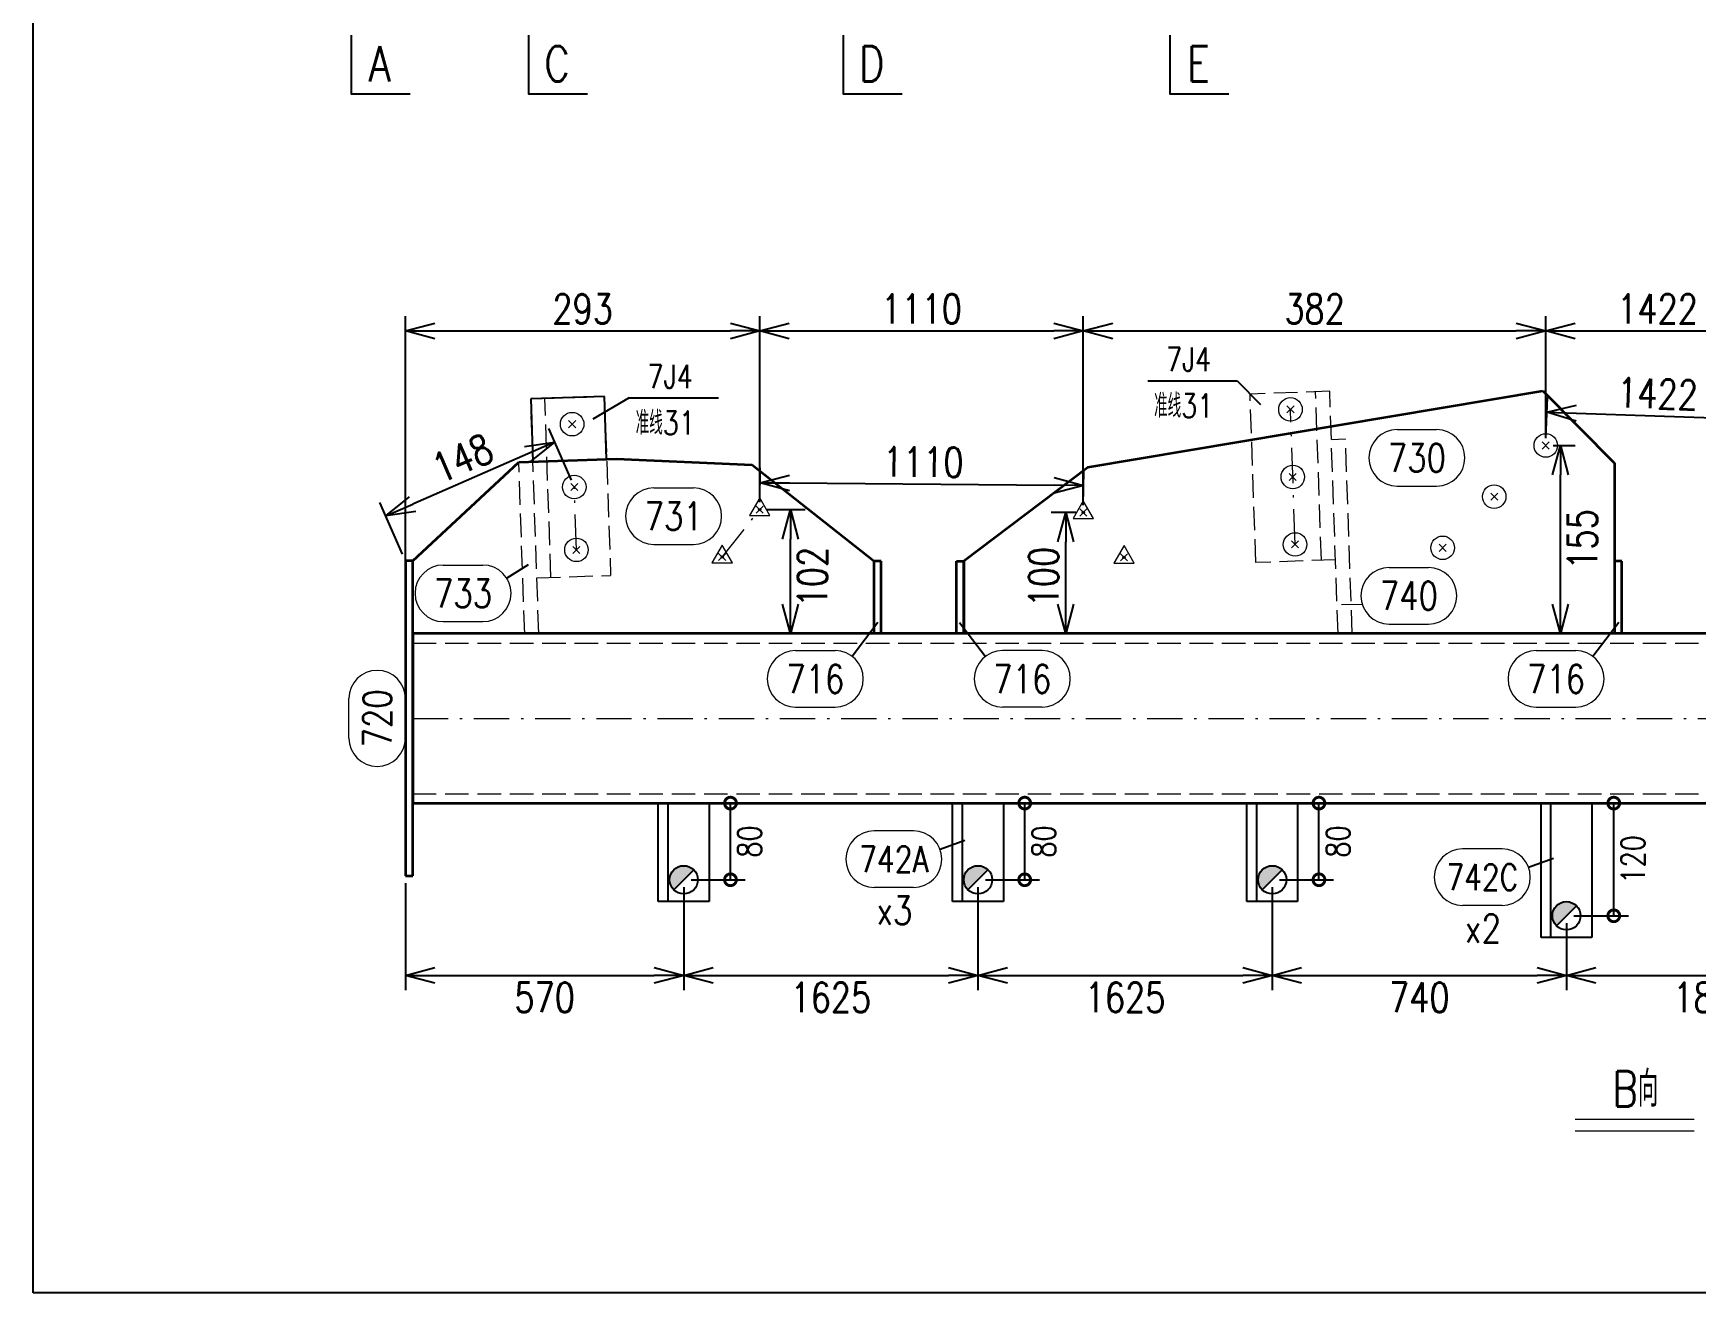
# Model space of a CAD drawing. Extents: x 1310 to 15542, y -76 to 8381.
# Drawn here: x 1516.4 to 1657.7, y 2203.8 to 2310.8 of the extents above; entities that cross this region are included whole.
import ezdxf
from ezdxf.enums import TextEntityAlignment as Align

# ---------------------------------------------------------------- set-up
doc = ezdxf.new("R2010")
doc.units = 0
doc.header["$MEASUREMENT"] = 0
doc.linetypes.add('一点画线', pattern=[5.2, 3, -1, 0.2, -1])
doc.linetypes.add('虚线', pattern=[2.75, 2, -0.75])
doc.layers.get('0').update_dxf_attribs({"linetype": 'CONTINUOUS', "lineweight": 25})
doc.layers.get('Defpoints').update_dxf_attribs({"linetype": 'CONTINUOUS'})
doc.layers.add('4', color=7, linetype='CONTINUOUS', lineweight=25)
doc.layers.add('5', color=7, linetype='CONTINUOUS', lineweight=25)
doc.styles.add('DimFont', font='simplex.shx', dxfattribs={"width": 0.8, "bigfont": 'gbhzfs.shx'})
doc.styles.get("Standard").update_dxf_attribs({"font": 'simplex.shx', "width": 0.7, "height": 3, "bigfont": 'gbhzfs.shx'})
doc.dimstyles.new('DHDxfDimStyleOpen30', dxfattribs={"dimtxt": 2.5, "dimasz": 2.5, "dimexe": 1.25, "dimexo": 0.625, "dimtad": 2, "dimtxsty": 'DimFont', "dimblk": 'OPEN30', "dimblk1": 'OPEN30', "dimblk2": 'OPEN30', "dimcen": 2.5, "dimadec": 0, "dimazin": 0, "dimtfac": 1, "dimtmove": 0, "dimatfit": 3, "dimfxl": 0, "dimarcsym": 0})

# ---------------------------------------------------------------- blocks, each defined once
blk = doc.blocks.new('板孔17.5')
at = {"layer": '5', "color": 7, "linetype": 'Continuous', "lineweight": 13}
for p, q in [((0, 1), (-0.866, -0.5)), ((-0.3, -0.3), (0.3, 0.3)), ((0.3, -0.3), (-0.3, 0.3)), ((0.866, -0.5), (0, 1)), ((-0.866, -0.5), (0.866, -0.5))]:
    blk.add_line(p, q, dxfattribs=at)
at = {"layer": '5', "color": 7, "linetype": 'Continuous', "lineweight": 0}
blk.add_circle((0, 0), 0.1, dxfattribs=at)
blk = doc.blocks.new('板孔21.5')
at = {"layer": '5', "color": 7, "linetype": 'Continuous', "lineweight": 13}
for p, q in [((-0.3, -0.3), (0.3, 0.3)), ((0.3, -0.3), (-0.3, 0.3))]:
    blk.add_line(p, q, dxfattribs=at)
blk.add_circle((0, 0), 1, dxfattribs=at)
blk = doc.blocks.new('_OPEN30')
at = {"color": 0, "linetype": 'ByBlock', "lineweight": -2}
for p, q in [((-1, 0.268), (0, 0)), ((0, 0), (-1, -0.268)), ((0, 0), (-1, 0))]:
    blk.add_line(p, q, dxfattribs=at)
blk = doc.blocks.new('*D132')
at = {"layer": '5', "color": 96, "linetype": 'Continuous', "lineweight": -2}
for p, q in [((1562.14, 2272.81), (1560.22, 2277.21)), ((1558.43, 2275.06), (1548.67, 2270.78)), ((1547.8, 2266.53), (1545.87, 2270.92))]:
    blk.add_line(p, q, dxfattribs=at)
at = {"layer": 'Defpoints', "color": 0, "linetype": 'Continuous'}
for p in [(1562.39, 2272.24), (1546.38, 2269.78), (1548.05, 2265.96)]:
    blk.add_point(p, dxfattribs=at)
at = {"layer": '5', "color": 96, "linetype": 'Continuous', "lineweight": -2, "xscale": 2.5, "yscale": 2.5, "zscale": 2.5}
for p, rotation in [((1560.72, 2276.06), 23.64635296724382), ((1546.38, 2269.78), 203.6463529672439)]:
    blk.add_blockref('_OPEN30', p, dxfattribs=dict(at, rotation=rotation))
at = {"layer": '5', "color": 96, "linetype": 'Continuous', "lineweight": 18, "insert": (1552.89, 2274.68), "char_height": 2.5, "attachment_point": 5, "rotation": 23.6464, "line_spacing_factor": 0.6, "style": 'DimFont'}
blk.add_mtext('148', dxfattribs=at)
blk = doc.blocks.new('*D134')
at = {"layer": '5', "color": 6, "linetype": 'Continuous', "lineweight": -2}
for p, q in [((1578.78, 2270.32), (1582, 2270.32)), ((1580.75, 2262.29), (1580.75, 2267.82)), ((1578.78, 2259.79), (1582, 2259.79))]:
    blk.add_line(p, q, dxfattribs=at)
at = {"layer": 'Defpoints', "color": 0, "linetype": 'Continuous'}
for p in [(1578.15, 2270.32), (1580.75, 2270.32), (1578.15, 2259.79)]:
    blk.add_point(p, dxfattribs=at)
at = {"layer": '5', "color": 6, "linetype": 'Continuous', "lineweight": -2, "xscale": 2.5, "yscale": 2.5, "zscale": 2.5}
for p, rotation in [((1580.75, 2270.32), 90), ((1580.75, 2259.79), 270)]:
    blk.add_blockref('_OPEN30', p, dxfattribs=dict(at, rotation=rotation))
at = {"layer": '5', "color": 6, "linetype": 'Continuous', "lineweight": 18, "insert": (1582.62, 2264.59), "char_height": 2.5, "attachment_point": 5, "rotation": 90, "line_spacing_factor": 0.6, "style": 'DimFont'}
blk.add_mtext('102', dxfattribs=at)
blk = doc.blocks.new('*D135')
at = {"layer": '5', "color": 6, "linetype": 'Continuous', "lineweight": -2}
for p, q in [((1605.01, 2270.08), (1602.9, 2270.08)), ((1604.15, 2262.29), (1604.15, 2267.58)), ((1605.01, 2259.79), (1602.9, 2259.79))]:
    blk.add_line(p, q, dxfattribs=at)
at = {"layer": 'Defpoints', "color": 0, "linetype": 'Continuous'}
for p in [(1604.15, 2270.08), (1605.64, 2270.08), (1605.64, 2259.79)]:
    blk.add_point(p, dxfattribs=at)
at = {"layer": '5', "color": 6, "linetype": 'Continuous', "lineweight": -2, "xscale": 2.5, "yscale": 2.5, "zscale": 2.5}
for p, rotation in [((1604.15, 2270.08), 90), ((1604.15, 2259.79), 270)]:
    blk.add_blockref('_OPEN30', p, dxfattribs=dict(at, rotation=rotation))
at = {"layer": '5', "color": 6, "linetype": 'Continuous', "lineweight": 18, "insert": (1602.27, 2264.59), "char_height": 2.5, "attachment_point": 5, "rotation": 90, "line_spacing_factor": 0.6, "style": 'DimFont'}
blk.add_mtext('100', dxfattribs=at)
blk = doc.blocks.new('*D136')
at = {"layer": '5', "color": 6, "linetype": 'Continuous', "lineweight": -2}
for p, q in [((1645.56, 2275.77), (1647.42, 2275.77)), ((1646.17, 2262.29), (1646.17, 2273.27)), ((1645.56, 2259.79), (1647.42, 2259.79))]:
    blk.add_line(p, q, dxfattribs=at)
at = {"layer": 'Defpoints', "color": 0, "linetype": 'Continuous'}
for p in [(1644.93, 2275.77), (1646.17, 2275.77), (1644.93, 2259.79)]:
    blk.add_point(p, dxfattribs=at)
at = {"layer": '5', "color": 6, "linetype": 'Continuous', "lineweight": -2, "xscale": 2.5, "yscale": 2.5, "zscale": 2.5}
for p, rotation in [((1646.17, 2275.77), 90), ((1646.17, 2259.79), 270)]:
    blk.add_blockref('_OPEN30', p, dxfattribs=dict(at, rotation=rotation))
at = {"layer": '5', "color": 6, "linetype": 'Continuous', "lineweight": 18, "insert": (1648.05, 2267.79), "char_height": 2.5, "attachment_point": 5, "rotation": 90, "line_spacing_factor": 0.6, "style": 'DimFont'}
blk.add_mtext('155', dxfattribs=at)
blk = doc.blocks.new('*D141')
at = {"layer": '5', "color": 96, "linetype": 'Continuous', "lineweight": -2}
for p, q in [((1578.16, 2270.95), (1578.18, 2273.86)), ((1605.64, 2270.7), (1605.67, 2273.62)), ((1580.67, 2272.59), (1603.16, 2272.39))]:
    blk.add_line(p, q, dxfattribs=at)
at = {"layer": 'Defpoints', "color": 0, "linetype": 'Continuous'}
for p in [(1605.66, 2272.37), (1578.15, 2270.32), (1605.64, 2270.08)]:
    blk.add_point(p, dxfattribs=at)
at = {"layer": '5', "color": 96, "linetype": 'Continuous', "lineweight": -2, "xscale": 2.5, "yscale": 2.5, "zscale": 2.5}
for p, rotation in [((1578.17, 2272.61), 179.4927915521064), ((1605.66, 2272.37), 359.4927915521064)]:
    blk.add_blockref('_OPEN30', p, dxfattribs=dict(at, rotation=rotation))
at = {"layer": '5', "color": 96, "linetype": 'Continuous', "lineweight": 18, "insert": (1592.04, 2274.36), "char_height": 2.5, "attachment_point": 5, "rotation": 359.4928, "line_spacing_factor": 0.6, "style": 'DimFont'}
blk.add_mtext('1110', dxfattribs=at)
blk = doc.blocks.new('*D142')
at = {"layer": '5', "color": 96, "linetype": 'Continuous', "lineweight": -2}
for p, q in [((1644.95, 2276.39), (1645.07, 2279.85)), ((1647.53, 2278.52), (1661.51, 2278.04)), ((1663.94, 2275.75), (1664.06, 2279.21))]:
    blk.add_line(p, q, dxfattribs=at)
at = {"layer": 'Defpoints', "color": 0, "linetype": 'Continuous'}
for p in [(1664.01, 2277.96), (1644.93, 2275.77), (1663.92, 2275.13)]:
    blk.add_point(p, dxfattribs=at)
at = {"layer": '5', "color": 96, "linetype": 'Continuous', "lineweight": -2, "xscale": 2.5, "yscale": 2.5, "zscale": 2.5}
for p, rotation in [((1645.03, 2278.6), 178.0551449607421), ((1664.01, 2277.96), 358.0551449607422)]:
    blk.add_blockref('_OPEN30', p, dxfattribs=dict(at, rotation=rotation))
at = {"layer": '5', "color": 96, "linetype": 'Continuous', "lineweight": 18, "insert": (1654.43, 2280.16), "char_height": 2.5, "attachment_point": 5, "rotation": 358.0551, "line_spacing_factor": 0.6, "style": 'DimFont'}
blk.add_mtext('1422', dxfattribs=at)
blk = doc.blocks.new('*D144')
at = {"layer": '5', "color": 7, "linetype": 'Continuous', "lineweight": -2}
for p, q in [((1548.05, 2253.21), (1548.05, 2286.75)), ((1550.55, 2285.5), (1575.65, 2285.5)), ((1578.15, 2270.95), (1578.15, 2286.75))]:
    blk.add_line(p, q, dxfattribs=at)
at = {"layer": 'Defpoints', "color": 0, "linetype": 'Continuous'}
for p in [(1578.15, 2285.5), (1578.15, 2270.32), (1548.05, 2252.59)]:
    blk.add_point(p, dxfattribs=at)
at = {"layer": '5', "color": 7, "linetype": 'Continuous', "lineweight": -2, "xscale": 2.5, "yscale": 2.5, "zscale": 2.5, "rotation": 180}
blk.add_blockref('_OPEN30', (1548.05, 2285.5), dxfattribs=at)
at = {"layer": '5', "color": 7, "linetype": 'Continuous', "lineweight": -2, "xscale": 2.5, "yscale": 2.5, "zscale": 2.5}
blk.add_blockref('_OPEN30', (1578.15, 2285.5), dxfattribs=at)
at = {"layer": '5', "color": 7, "linetype": 'Continuous', "lineweight": 18, "insert": (1563.1, 2287.37), "char_height": 2.5, "attachment_point": 5, "line_spacing_factor": 0.6, "style": 'DimFont'}
blk.add_mtext('293', dxfattribs=at)
blk = doc.blocks.new('*D145')
at = {"layer": '5', "color": 7, "linetype": 'Continuous', "lineweight": -2}
for p, q in [((1578.15, 2270.95), (1578.15, 2286.75)), ((1580.65, 2285.5), (1603.14, 2285.5)), ((1605.64, 2270.7), (1605.64, 2286.75))]:
    blk.add_line(p, q, dxfattribs=at)
at = {"layer": 'Defpoints', "color": 0, "linetype": 'Continuous'}
for p in [(1605.64, 2285.5), (1578.15, 2270.32), (1605.64, 2270.08)]:
    blk.add_point(p, dxfattribs=at)
at = {"layer": '5', "color": 7, "linetype": 'Continuous', "lineweight": -2, "xscale": 2.5, "yscale": 2.5, "zscale": 2.5, "rotation": 180}
blk.add_blockref('_OPEN30', (1578.15, 2285.5), dxfattribs=at)
at = {"layer": '5', "color": 7, "linetype": 'Continuous', "lineweight": -2, "xscale": 2.5, "yscale": 2.5, "zscale": 2.5}
blk.add_blockref('_OPEN30', (1605.64, 2285.5), dxfattribs=at)
at = {"layer": '5', "color": 7, "linetype": 'Continuous', "lineweight": 18, "insert": (1591.89, 2287.37), "char_height": 2.5, "attachment_point": 5, "line_spacing_factor": 0.6, "style": 'DimFont'}
blk.add_mtext('1110', dxfattribs=at)
blk = doc.blocks.new('*D146')
at = {"layer": '5', "color": 7, "linetype": 'Continuous', "lineweight": -2}
for p, q in [((1605.64, 2270.7), (1605.64, 2286.75)), ((1608.14, 2285.5), (1642.43, 2285.5)), ((1644.93, 2276.4), (1644.93, 2286.75))]:
    blk.add_line(p, q, dxfattribs=at)
at = {"layer": 'Defpoints', "color": 0, "linetype": 'Continuous'}
for p in [(1644.93, 2285.5), (1644.93, 2275.77), (1605.64, 2270.08)]:
    blk.add_point(p, dxfattribs=at)
at = {"layer": '5', "color": 7, "linetype": 'Continuous', "lineweight": -2, "xscale": 2.5, "yscale": 2.5, "zscale": 2.5, "rotation": 180}
blk.add_blockref('_OPEN30', (1605.64, 2285.5), dxfattribs=at)
at = {"layer": '5', "color": 7, "linetype": 'Continuous', "lineweight": -2, "xscale": 2.5, "yscale": 2.5, "zscale": 2.5}
blk.add_blockref('_OPEN30', (1644.93, 2285.5), dxfattribs=at)
at = {"layer": '5', "color": 7, "linetype": 'Continuous', "lineweight": 18, "insert": (1625.29, 2287.37), "char_height": 2.5, "attachment_point": 5, "line_spacing_factor": 0.6, "style": 'DimFont'}
blk.add_mtext('382', dxfattribs=at)
blk = doc.blocks.new('*D147')
at = {"layer": '5', "color": 7, "linetype": 'Continuous', "lineweight": -2}
for p, q in [((1644.93, 2276.4), (1644.93, 2286.75)), ((1647.43, 2285.5), (1661.42, 2285.5)), ((1663.92, 2275.75), (1663.92, 2286.75))]:
    blk.add_line(p, q, dxfattribs=at)
at = {"layer": 'Defpoints', "color": 0, "linetype": 'Continuous'}
for p in [(1663.92, 2285.5), (1644.93, 2275.77), (1663.92, 2275.13)]:
    blk.add_point(p, dxfattribs=at)
at = {"layer": '5', "color": 7, "linetype": 'Continuous', "lineweight": -2, "xscale": 2.5, "yscale": 2.5, "zscale": 2.5, "rotation": 180}
blk.add_blockref('_OPEN30', (1644.93, 2285.5), dxfattribs=at)
at = {"layer": '5', "color": 7, "linetype": 'Continuous', "lineweight": -2, "xscale": 2.5, "yscale": 2.5, "zscale": 2.5}
blk.add_blockref('_OPEN30', (1663.92, 2285.5), dxfattribs=at)
at = {"layer": '5', "color": 7, "linetype": 'Continuous', "lineweight": 18, "insert": (1654.43, 2287.37), "char_height": 2.5, "attachment_point": 5, "line_spacing_factor": 0.6, "style": 'DimFont'}
blk.add_mtext('1422', dxfattribs=at)
blk = doc.blocks.new('_DotSmall')
at = {"color": 0, "linetype": 'ByBlock', "const_width": 0.5}
blk.add_lwpolyline([(-0.0625, 0, 1), (0.0625, 0, 1)], format="xyb", close=True, dxfattribs=at)
blk = doc.blocks.new('*D303')
at = {"layer": '5', "color": 6, "linetype": 'Continuous', "lineweight": -2}
for p, q in [((1574.47, 2245.39), (1576.91, 2245.39)), ((1575.66, 2238.88), (1575.66, 2245.39)), ((1572.32, 2238.88), (1576.91, 2238.88))]:
    blk.add_line(p, q, dxfattribs=at)
at = {"layer": 'Defpoints', "color": 0, "linetype": 'Continuous'}
for p in [(1573.85, 2245.39), (1575.66, 2245.39), (1571.69, 2238.88)]:
    blk.add_point(p, dxfattribs=at)
at = {"layer": '5', "color": 6, "linetype": 'Continuous', "lineweight": -2, "xscale": 2, "yscale": 2, "zscale": 2}
for p, rotation in [((1575.66, 2245.39), 90), ((1575.66, 2238.88), 270)]:
    blk.add_blockref('_DotSmall', p, dxfattribs=dict(at, rotation=rotation))
at = {"layer": '5', "color": 6, "linetype": 'Continuous', "lineweight": 18, "insert": (1577.29, 2242.13), "char_height": 2, "attachment_point": 5, "rotation": 90, "style": 'DimFont'}
blk.add_mtext('80', dxfattribs=at)
blk = doc.blocks.new('*D304')
at = {"layer": '5', "color": 6, "linetype": 'Continuous', "lineweight": -2}
for p, q in [((1649.47, 2245.39), (1651.96, 2245.39)), ((1650.71, 2235.82), (1650.71, 2245.39)), ((1647.32, 2235.82), (1651.96, 2235.82))]:
    blk.add_line(p, q, dxfattribs=at)
at = {"layer": 'Defpoints', "color": 0, "linetype": 'Continuous'}
for p in [(1648.85, 2245.39), (1650.71, 2245.39), (1646.69, 2235.82)]:
    blk.add_point(p, dxfattribs=at)
at = {"layer": '5', "color": 6, "linetype": 'Continuous', "lineweight": -2, "xscale": 2, "yscale": 2, "zscale": 2}
for p, rotation in [((1650.71, 2245.39), 90), ((1650.71, 2235.82), 270)]:
    blk.add_blockref('_DotSmall', p, dxfattribs=dict(at, rotation=rotation))
at = {"layer": '5', "color": 6, "linetype": 'Continuous', "lineweight": 18, "insert": (1652.34, 2240.61), "char_height": 2, "attachment_point": 5, "rotation": 90, "style": 'DimFont'}
blk.add_mtext('120', dxfattribs=at)
blk = doc.blocks.new('*D305')
at = {"layer": '5', "color": 6, "linetype": 'Continuous', "lineweight": -2}
for p, q in [((1599.47, 2245.39), (1601.91, 2245.39)), ((1600.66, 2238.88), (1600.66, 2245.39)), ((1597.32, 2238.88), (1601.91, 2238.88))]:
    blk.add_line(p, q, dxfattribs=at)
at = {"layer": 'Defpoints', "color": 0, "linetype": 'Continuous'}
for p in [(1598.85, 2245.39), (1600.66, 2245.39), (1596.69, 2238.88)]:
    blk.add_point(p, dxfattribs=at)
at = {"layer": '5', "color": 6, "linetype": 'Continuous', "lineweight": -2, "xscale": 2, "yscale": 2, "zscale": 2}
for p, rotation in [((1600.66, 2245.39), 90), ((1600.66, 2238.88), 270)]:
    blk.add_blockref('_DotSmall', p, dxfattribs=dict(at, rotation=rotation))
at = {"layer": '5', "color": 6, "linetype": 'Continuous', "lineweight": 18, "insert": (1602.29, 2242.13), "char_height": 2, "attachment_point": 5, "rotation": 90, "style": 'DimFont'}
blk.add_mtext('80', dxfattribs=at)
blk = doc.blocks.new('*D306')
at = {"layer": '5', "color": 6, "linetype": 'Continuous', "lineweight": -2}
for p, q in [((1624.47, 2245.39), (1626.91, 2245.39)), ((1625.66, 2238.88), (1625.66, 2245.39)), ((1622.32, 2238.88), (1626.91, 2238.88))]:
    blk.add_line(p, q, dxfattribs=at)
at = {"layer": 'Defpoints', "color": 0, "linetype": 'Continuous'}
for p in [(1623.85, 2245.39), (1625.66, 2245.39), (1621.69, 2238.88)]:
    blk.add_point(p, dxfattribs=at)
at = {"layer": '5', "color": 6, "linetype": 'Continuous', "lineweight": -2, "xscale": 2, "yscale": 2, "zscale": 2}
for p, rotation in [((1625.66, 2245.39), 90), ((1625.66, 2238.88), 270)]:
    blk.add_blockref('_DotSmall', p, dxfattribs=dict(at, rotation=rotation))
at = {"layer": '5', "color": 6, "linetype": 'Continuous', "lineweight": 18, "insert": (1627.29, 2242.13), "char_height": 2, "attachment_point": 5, "rotation": 90, "style": 'DimFont'}
blk.add_mtext('80', dxfattribs=at)
blk = doc.blocks.new('*D309')
at = {"color": 0, "linetype": 'Continuous', "lineweight": -2}
for p, q in [((1548.05, 2238.59), (1548.05, 2229.51)), ((1571.69, 2238.25), (1571.69, 2229.51)), ((1550.55, 2230.76), (1569.19, 2230.76))]:
    blk.add_line(p, q, dxfattribs=at)
at = {"layer": 'Defpoints', "color": 0, "linetype": 'Continuous'}
for p in [(1548.05, 2239.22), (1571.69, 2238.88), (1571.69, 2230.76)]:
    blk.add_point(p, dxfattribs=at)
at = {"color": 0, "linetype": 'Continuous', "lineweight": -2, "xscale": 2.5, "yscale": 2.5, "zscale": 2.5, "rotation": 180}
blk.add_blockref('_OPEN30', (1548.05, 2230.76), dxfattribs=at)
at = {"color": 0, "linetype": 'Continuous', "lineweight": -2, "xscale": 2.5, "yscale": 2.5, "zscale": 2.5}
blk.add_blockref('_OPEN30', (1571.69, 2230.76), dxfattribs=at)
at = {"color": 0, "linetype": 'Continuous', "insert": (1559.87, 2228.89), "char_height": 2.5, "attachment_point": 5, "style": 'DimFont'}
blk.add_mtext('570', dxfattribs=at)
blk = doc.blocks.new('*D310')
at = {"color": 0, "linetype": 'Continuous', "lineweight": -2}
for p, q in [((1571.69, 2238.25), (1571.69, 2229.51)), ((1596.69, 2238.25), (1596.69, 2229.51)), ((1574.19, 2230.76), (1594.19, 2230.76))]:
    blk.add_line(p, q, dxfattribs=at)
at = {"layer": 'Defpoints', "color": 0, "linetype": 'Continuous'}
for p in [(1571.69, 2238.88), (1596.69, 2238.88), (1596.69, 2230.76)]:
    blk.add_point(p, dxfattribs=at)
at = {"color": 0, "linetype": 'Continuous', "lineweight": -2, "xscale": 2.5, "yscale": 2.5, "zscale": 2.5, "rotation": 180}
blk.add_blockref('_OPEN30', (1571.69, 2230.76), dxfattribs=at)
at = {"color": 0, "linetype": 'Continuous', "lineweight": -2, "xscale": 2.5, "yscale": 2.5, "zscale": 2.5}
blk.add_blockref('_OPEN30', (1596.69, 2230.76), dxfattribs=at)
at = {"color": 0, "linetype": 'Continuous', "insert": (1584.19, 2228.89), "char_height": 2.5, "attachment_point": 5, "style": 'DimFont'}
blk.add_mtext('1625', dxfattribs=at)
blk = doc.blocks.new('*D311')
at = {"color": 0, "linetype": 'Continuous', "lineweight": -2}
for p, q in [((1596.69, 2238.25), (1596.69, 2229.51)), ((1621.69, 2238.25), (1621.69, 2229.51)), ((1599.19, 2230.76), (1619.19, 2230.76))]:
    blk.add_line(p, q, dxfattribs=at)
at = {"layer": 'Defpoints', "color": 0, "linetype": 'Continuous'}
for p in [(1596.69, 2238.88), (1621.69, 2238.88), (1621.69, 2230.76)]:
    blk.add_point(p, dxfattribs=at)
at = {"color": 0, "linetype": 'Continuous', "lineweight": -2, "xscale": 2.5, "yscale": 2.5, "zscale": 2.5, "rotation": 180}
blk.add_blockref('_OPEN30', (1596.69, 2230.76), dxfattribs=at)
at = {"color": 0, "linetype": 'Continuous', "lineweight": -2, "xscale": 2.5, "yscale": 2.5, "zscale": 2.5}
blk.add_blockref('_OPEN30', (1621.69, 2230.76), dxfattribs=at)
at = {"color": 0, "linetype": 'Continuous', "insert": (1609.19, 2228.89), "char_height": 2.5, "attachment_point": 5, "style": 'DimFont'}
blk.add_mtext('1625', dxfattribs=at)
blk = doc.blocks.new('*D312')
at = {"color": 0, "linetype": 'Continuous', "lineweight": -2}
for p, q in [((1621.69, 2238.25), (1621.69, 2229.51)), ((1646.69, 2235.2), (1646.69, 2229.51)), ((1624.19, 2230.76), (1644.19, 2230.76))]:
    blk.add_line(p, q, dxfattribs=at)
at = {"layer": 'Defpoints', "color": 0, "linetype": 'Continuous'}
for p in [(1621.69, 2238.88), (1646.69, 2235.82), (1646.69, 2230.76)]:
    blk.add_point(p, dxfattribs=at)
at = {"color": 0, "linetype": 'Continuous', "lineweight": -2, "xscale": 2.5, "yscale": 2.5, "zscale": 2.5, "rotation": 180}
blk.add_blockref('_OPEN30', (1621.69, 2230.76), dxfattribs=at)
at = {"color": 0, "linetype": 'Continuous', "lineweight": -2, "xscale": 2.5, "yscale": 2.5, "zscale": 2.5}
blk.add_blockref('_OPEN30', (1646.69, 2230.76), dxfattribs=at)
at = {"color": 0, "linetype": 'Continuous', "insert": (1634.19, 2228.89), "char_height": 2.5, "attachment_point": 5, "style": 'DimFont'}
blk.add_mtext('740', dxfattribs=at)
blk = doc.blocks.new('*D313')
at = {"color": 0, "linetype": 'Continuous', "lineweight": -2}
for p, q in [((1646.69, 2235.2), (1646.69, 2229.51)), ((1671.69, 2235.2), (1671.69, 2229.51)), ((1649.19, 2230.76), (1669.19, 2230.76))]:
    blk.add_line(p, q, dxfattribs=at)
at = {"layer": 'Defpoints', "color": 0, "linetype": 'Continuous'}
for p in [(1646.69, 2235.82), (1671.69, 2235.82), (1671.69, 2230.76)]:
    blk.add_point(p, dxfattribs=at)
at = {"color": 0, "linetype": 'Continuous', "lineweight": -2, "xscale": 2.5, "yscale": 2.5, "zscale": 2.5, "rotation": 180}
blk.add_blockref('_OPEN30', (1646.69, 2230.76), dxfattribs=at)
at = {"color": 0, "linetype": 'Continuous', "lineweight": -2, "xscale": 2.5, "yscale": 2.5, "zscale": 2.5}
blk.add_blockref('_OPEN30', (1671.69, 2230.76), dxfattribs=at)
at = {"color": 0, "linetype": 'Continuous', "insert": (1659.19, 2228.89), "char_height": 2.5, "attachment_point": 5, "style": 'DimFont'}
blk.add_mtext('1875', dxfattribs=at)
blk = doc.blocks.new('CTDHK')
at = {"color": 0, "linetype": 'Continuous'}
for p, q in [((0, 0), (0, 210)), ((297, 0), (0, 0))]:
    blk.add_line(p, q, dxfattribs=at)

msp = doc.modelspace()

# ---------------------------------------------------------------- hatches: boundary and pattern name
for points in [[(1572.54, 2239.725, 0.6681786), (1570.491, 2238.876, 0.1989124), (1570.842, 2238.027)], [(1597.54, 2239.725, 0.6681786), (1595.491, 2238.876, 0.1989124), (1595.842, 2238.027)], [(1620.491, 2238.876, 0.1989124), (1620.842, 2238.027), (1622.54, 2239.725, 0.6681786)], [(1645.491, 2235.825, 0.1989124), (1645.842, 2234.976), (1647.54, 2236.674, 0.6681786)]]:
    msp.add_hatch(color=256).paths.add_polyline_path(points)

# ---------------------------------------------------------------- linework, layer by layer
at = {"color": 4, "linetype": 'Continuous'}
for p, q in [((1611.11, 2281.256), (1618.7, 2281.256)), ((1618.7, 2281.256), (1620.701, 2279.24)), ((1567.062, 2279.803), (1563.973, 2278.018)), ((1567.062, 2279.803), (1574.651, 2279.803))]:
    msp.add_line(p, q, dxfattribs=at)
at = {"color": 0, "linetype": 'Continuous'}
for p, q in [((1564.954, 2279.937), (1558.691, 2279.722)), ((1565.137, 2274.598), (1564.954, 2279.937)), ((1558.691, 2279.722), (1558.874, 2274.383)), ((1558.477, 2265.623), (1556.658, 2264.485)), ((1588.184, 2260.728), (1585.998, 2257.853)), ((1595.133, 2260.728), (1597.319, 2257.853)), ((1651.126, 2260.728), (1648.94, 2257.853)), ((1595.586, 2242.214), (1593.474, 2241.445)), ((1645.586, 2240.689), (1643.474, 2239.919))]:
    msp.add_line(p, q, dxfattribs=at)
for p, q in [((1569.53, 2245.389), (1573.85, 2245.389)), ((1569.53, 2237.025), (1569.53, 2245.389)), ((1570.37, 2237.025), (1570.37, 2245.389)), ((1573.85, 2245.389), (1573.85, 2237.025)), ((1594.53, 2245.389), (1598.85, 2245.389)), ((1594.53, 2237.025), (1594.53, 2245.389)), ((1595.37, 2237.025), (1595.37, 2245.389)), ((1598.85, 2245.389), (1598.85, 2237.025)), ((1619.53, 2245.389), (1623.85, 2245.389)), ((1619.53, 2237.025), (1619.53, 2245.389)), ((1620.37, 2237.025), (1620.37, 2245.389)), ((1623.85, 2245.389), (1623.85, 2237.025)), ((1644.53, 2245.389), (1648.85, 2245.389)), ((1644.53, 2233.974), (1644.53, 2245.389)), ((1645.37, 2233.974), (1645.37, 2245.389)), ((1648.85, 2245.389), (1648.85, 2233.974)), ((1572.54, 2239.725), (1570.842, 2238.027)), ((1597.54, 2239.725), (1595.842, 2238.027)), ((1622.54, 2239.725), (1620.842, 2238.027)), ((1573.85, 2237.025), (1569.53, 2237.025)), ((1598.85, 2237.025), (1594.53, 2237.025)), ((1623.85, 2237.025), (1619.53, 2237.025)), ((1647.54, 2236.674), (1645.842, 2234.976)), ((1648.85, 2233.974), (1644.53, 2233.974))]:
    msp.add_line(p, q)
at = {"color": 2, "linetype": 'Continuous'}
for points in [[(1548.449, 2305.617), (1543.449, 2305.617), (1543.449, 2310.617)], [(1563.518, 2305.617), (1558.518, 2305.617), (1558.518, 2310.617)], [(1590.252, 2305.617), (1585.252, 2305.617), (1585.252, 2310.617)], [(1618.01, 2305.617), (1613.01, 2305.617), (1613.01, 2310.617)]]:
    msp.add_lwpolyline(points, dxfattribs=at)
for centre in [(1571.691, 2238.876), (1596.691, 2238.876), (1621.691, 2238.876), (1646.691, 2235.825)]:
    msp.add_circle(centre, 1.201)
at = {"layer": '4', "color": 1, "linetype": 'Continuous', "lineweight": 18}
msp.add_lwpolyline([(1516.422, 2413.801), (1516.422, 2203.801), (1813.422, 2203.801), (1813.422, 2413.801)], close=True, dxfattribs=at)
at = {"layer": '5', "color": 7, "linetype": '虚线', "lineweight": 18}
for p, q in [((1558.691, 2279.722), (1564.954, 2279.937)), ((1564.954, 2279.937), (1565.475, 2264.737)), ((1626.575, 2280.369), (1619.81, 2280.137)), ((1620.301, 2265.824), (1619.81, 2280.137)), ((1625.866, 2266.015), (1625.376, 2280.328)), ((1627.28, 2259.789), (1626.575, 2280.369)), ((1559.374, 2259.789), (1558.691, 2279.722)), ((1560.411, 2264.563), (1559.89, 2279.764)), ((1627.915, 2276.302), (1626.716, 2276.261)), ((1628.481, 2259.789), (1627.915, 2276.302)), ((1558.175, 2259.747), (1557.675, 2274.342)), ((1627.066, 2266.056), (1620.301, 2265.824)), ((1559.212, 2264.522), (1565.475, 2264.737)), ((1548.665, 2258.989), (1791.868, 2258.989)), ((1548.665, 2246.189), (1791.868, 2246.189))]:
    msp.add_line(p, q, dxfattribs=at)
at = {"layer": '5', "color": 7, "linetype": 'Continuous', "lineweight": 35}
for p, q in [((1606.035, 2273.919), (1644.69, 2280.397)), ((1644.69, 2280.397), (1650.783, 2274.255)), ((1548.665, 2265.96), (1557.675, 2274.342)), ((1557.675, 2274.342), (1565.967, 2274.626)), ((1565.967, 2274.626), (1577.491, 2274.126)), ((1650.783, 2274.255), (1650.783, 2259.789)), ((1577.491, 2274.126), (1587.841, 2265.96)), ((1595.476, 2265.96), (1606.035, 2273.919)), ((1548.665, 2265.96), (1548.048, 2265.96)), ((1548.048, 2265.96), (1548.048, 2239.217)), ((1548.665, 2259.789), (1548.665, 2265.96)), ((1548.665, 2239.217), (1548.665, 2265.96)), ((1587.841, 2265.96), (1587.841, 2259.789)), ((1588.459, 2265.954), (1587.841, 2265.954)), ((1587.841, 2265.954), (1587.841, 2259.789)), ((1588.459, 2259.789), (1588.459, 2265.954)), ((1594.859, 2259.789), (1594.859, 2265.954)), ((1594.859, 2265.954), (1595.476, 2265.954)), ((1595.476, 2259.789), (1595.476, 2265.96)), ((1595.476, 2265.954), (1595.476, 2259.789)), ((1650.783, 2265.96), (1650.783, 2259.789)), ((1651.4, 2265.954), (1650.783, 2265.954)), ((1651.4, 2259.789), (1651.4, 2265.954)), ((1587.841, 2259.789), (1548.665, 2259.789)), ((1548.665, 2259.789), (1548.665, 2245.389)), ((1791.868, 2259.789), (1548.665, 2259.789)), ((1650.783, 2259.789), (1595.476, 2259.789)), ((1548.665, 2245.389), (1791.868, 2245.389)), ((1548.048, 2239.217), (1548.665, 2239.217))]:
    msp.add_line(p, q, dxfattribs=at)
at = {"layer": '5', "color": 1, "linetype": '一点画线', "lineweight": 18}
for p, q in [((1623.634, 2267.363), (1623.241, 2278.831)), ((1562.574, 2266.901), (1562.391, 2272.24)), ((1574.956, 2266.291), (1578.15, 2270.322)), ((1548.665, 2252.589), (1791.868, 2252.589))]:
    msp.add_line(p, q, dxfattribs=at)
at = {"layer": '5', "color": 1, "linetype": 'Continuous', "lineweight": 18}
for p, q in [((1632.301, 2277.122), (1635.661, 2277.122)), ((1569.149, 2272.165), (1572.509, 2272.165)), ((1632.301, 2272.322), (1635.661, 2272.322)), ((1569.149, 2267.365), (1572.509, 2267.365)), ((1551.264, 2265.611), (1554.624, 2265.611)), ((1631.62, 2265.402), (1634.98, 2265.402)), ((1627.572, 2262.249), (1629.331, 2262.282)), ((1551.264, 2260.811), (1554.624, 2260.811)), ((1631.62, 2260.602), (1634.98, 2260.602)), ((1581.185, 2258.343), (1584.545, 2258.343)), ((1602.132, 2258.343), (1598.772, 2258.343)), ((1644.127, 2258.343), (1647.487, 2258.343)), ((1543.248, 2250.909), (1543.248, 2254.269)), ((1548.048, 2250.909), (1548.048, 2254.269)), ((1581.185, 2253.543), (1584.545, 2253.543)), ((1602.132, 2253.543), (1598.772, 2253.543)), ((1644.127, 2253.543), (1647.487, 2253.543)), ((1591.219, 2243.024), (1587.859, 2243.024)), ((1641.219, 2241.498), (1637.859, 2241.498)), ((1591.219, 2238.224), (1587.859, 2238.224)), ((1641.219, 2236.698), (1637.859, 2236.698))]:
    msp.add_line(p, q, dxfattribs=at)
at = {"layer": '5', "color": 2, "linetype": 'Continuous', "lineweight": 18}
for p, q in [((1647.443, 2218.557), (1657.55, 2218.557)), ((1647.443, 2217.557), (1657.55, 2217.557))]:
    msp.add_line(p, q, dxfattribs=at)
at = {"layer": '5', "color": 1, "linetype": 'Continuous', "lineweight": 18}
for centre, start, end in [((1632.301, 2274.722), 90, 270), ((1635.661, 2274.722), 270, 90), ((1569.149, 2269.765), 90, 270), ((1572.509, 2269.765), 270, 90), ((1551.264, 2263.211), 90, 270), ((1554.624, 2263.211), 270, 90), ((1631.62, 2263.002), 90, 270), ((1634.98, 2263.002), 270, 90), ((1581.185, 2255.943), 90, 270), ((1584.545, 2255.943), 270, 90), ((1598.772, 2255.943), 90, 270), ((1602.132, 2255.943), 270, 90), ((1644.127, 2255.943), 90, 270), ((1647.487, 2255.943), 270, 90), ((1545.648, 2254.269), 0, 180), ((1545.648, 2250.909), 180, 0), ((1587.859, 2240.624), 90, 270), ((1591.219, 2240.624), 270, 90), ((1637.859, 2239.098), 90, 270), ((1641.219, 2239.098), 270, 90)]:
    msp.add_arc(centre, 2.4, start, end, dxfattribs=at)

# ---------------------------------------------------------------- block references
at = {"color": 2, "linetype": 'Continuous'}
msp.add_blockref('CTDHK', (1516.422, 2203.801), dxfattribs=at)
at = {"layer": '5', "color": 7, "linetype": 'Continuous', "lineweight": 35}
for name, p in [('板孔21.5', (1623.241, 2278.831)), ('板孔21.5', (1562.208, 2277.58)), ('板孔21.5', (1644.933, 2275.77)), ('板孔21.5', (1562.391, 2272.24)), ('板孔21.5', (1623.438, 2273.097)), ('板孔21.5', (1640.552, 2271.424)), ('板孔17.5', (1578.15, 2270.322)), ('板孔17.5', (1605.638, 2270.078)), ('板孔21.5', (1562.574, 2266.901)), ('板孔17.5', (1574.956, 2266.291)), ('板孔17.5', (1609.101, 2266.276)), ('板孔21.5', (1623.634, 2267.363)), ('板孔21.5', (1636.171, 2267.077))]:
    msp.add_blockref(name, p, dxfattribs=at)

# ---------------------------------------------------------------- texts
at = {"layer": '5', "color": 2, "linetype": 'Continuous', "lineweight": 18, "width": 0.8}
for s, p in [('A', (1545.855, 2308.2)), ('C', (1560.924, 2308.2)), ('D', (1587.658, 2308.2)), ('E', (1615.415, 2308.2)), ('B向', (1652.541, 2221.111))]:
    msp.add_text(s, height=3, dxfattribs=at).set_placement(p, align=Align.MIDDLE_CENTER)
at = {"layer": '5', "color": 4, "linetype": 'Continuous', "lineweight": 18, "width": 0.8}
for s, p in [('7J4', (1614.585, 2283.085)), ('7J4', (1570.536, 2281.633)), ('准线31', (1614.176, 2279.144)), ('准线31', (1570.127, 2277.691))]:
    msp.add_text(s, height=2, dxfattribs=at).set_placement(p, align=Align.MIDDLE_CENTER)
at = {"layer": '5', "color": 1, "linetype": 'Continuous', "lineweight": 18, "width": 0.8}
for s, height, p in [('730', 2.4, (1633.981, 2274.722)), ('731', 2.4, (1570.829, 2269.765)), ('733', 2.4, (1552.944, 2263.211)), ('740', 2.4, (1633.3, 2263.002)), ('716', 2.4, (1582.865, 2255.943)), ('716', 2.4, (1600.452, 2255.943)), ('716', 2.4, (1645.807, 2255.943)), ('742A', 2.2, (1589.539, 2240.624)), ('742C', 2.2, (1639.539, 2239.098)), ('x3', 2.4, (1589.599, 2236.274)), ('x2', 2.4, (1639.599, 2234.748))]:
    msp.add_text(s, height=height, dxfattribs=at).set_placement(p, align=Align.MIDDLE_CENTER)
msp.add_text('720', height=2.4, rotation=90, dxfattribs=at).set_placement((1545.648, 2252.589), align=Align.MIDDLE_CENTER)

# ---------------------------------------------------------------- dimensions: what is measured, and where the dimension line sits
at = {"color": 0, "linetype": 'Continuous'}
dim = msp.add_linear_dim(base=(1571.691, 2230.765), p1=(1548.048, 2239.217), p2=(1571.691, 2238.876), text='570', dimstyle='DHDxfDimStyleOpen30', dxfattribs=at)
dim.commit()
dim.dimension.update_dxf_attribs({"geometry": '*D309', "text_midpoint": (1559.87, 2228.89)})
for base, p1, p2, text, picture, middle in [((1596.691, 2230.765), (1571.691, 2238.876), (1596.691, 2238.876), '1625', '*D310', (1584.191, 2228.89)), ((1621.691, 2230.765), (1596.691, 2238.876), (1621.691, 2238.876), '1625', '*D311', (1609.191, 2228.89)), ((1646.691, 2230.765), (1621.691, 2238.876), (1646.691, 2235.825), '740', '*D312', (1634.191, 2228.89)), ((1671.691, 2230.765), (1646.691, 2235.825), (1671.691, 2235.825), '1875', '*D313', (1659.191, 2228.89))]:
    dim = msp.add_linear_dim(base=base, p1=p1, p2=p2, text=text, dimstyle='DHDxfDimStyleOpen30', override={"dimtmove": 1}, dxfattribs=at)
    dim.commit()
    dim.dimension.update_dxf_attribs({"geometry": picture, "text_midpoint": middle})
at = {"layer": '5', "color": 7, "linetype": 'Continuous', "lineweight": 18}
for base, p1, p2, text, picture, middle in [((1578.15, 2285.497), (1548.048, 2252.589), (1578.15, 2270.322), '293', '*D144', (1563.099, 2285.497)), ((1605.638, 2285.497), (1578.15, 2270.322), (1605.638, 2270.078), '1110', '*D145', (1591.894, 2285.497)), ((1644.933, 2285.497), (1605.638, 2270.078), (1644.933, 2275.77), '382', '*D146', (1625.285, 2285.497)), ((1663.917, 2285.497), (1644.933, 2275.77), (1663.917, 2275.126), '1422', '*D147', (1654.425, 2285.497))]:
    dim = msp.add_linear_dim(base=base, p1=p1, p2=p2, text=text, dimstyle='DHDxfDimStyleOpen30', override={"dimtxt": 2.5, "dimclrd": 7, "dimclre": 7, "dimclrt": 7}, dxfattribs=at)
    dim.commit()
    dim.dimension.update_dxf_attribs({"geometry": picture, "text_midpoint": middle, "dimtype": 160})
at = {"layer": '5', "color": 96, "linetype": 'Continuous', "lineweight": 18}
for base, p1, p2, angle, text, picture, middle in [((1664.013, 2277.958), (1644.933, 2275.77), (1663.917, 2275.126), 358.05514, '1422', '*D142', (1654.363, 2278.285)), ((1546.375, 2269.78), (1562.391, 2272.24), (1548.048, 2265.96), 203.64635, '148', '*D132', (1553.637, 2272.959)), ((1605.658, 2272.368), (1578.15, 2270.322), (1605.638, 2270.078), 359.49279, '1110', '*D141', (1592.026, 2272.489))]:
    dim = msp.add_linear_dim(base=base, p1=p1, p2=p2, angle=angle, text=text, dimstyle='DHDxfDimStyleOpen30', override={"dimtxt": 2.5, "dimclrd": 96, "dimclre": 96, "dimclrt": 96}, dxfattribs=at)
    dim.commit()
    dim.dimension.update_dxf_attribs({"geometry": picture, "text_midpoint": middle, "dimtype": 161})
at = {"layer": '5', "color": 6, "linetype": 'Continuous', "lineweight": 18}
for base, p1, p2, text, picture, middle in [((1646.171, 2275.77), (1644.933, 2259.789), (1644.933, 2275.77), '155', '*D136', (1646.171, 2267.789)), ((1580.748, 2270.322), (1578.15, 2259.789), (1578.15, 2270.322), '102', '*D134', (1580.748, 2264.589)), ((1604.148, 2270.078), (1605.638, 2259.789), (1605.638, 2270.078), '100', '*D135', (1604.148, 2264.589))]:
    dim = msp.add_linear_dim(base=base, p1=p1, p2=p2, angle=90, text=text, dimstyle='DHDxfDimStyleOpen30', override={"dimtxt": 2.5, "dimclrd": 6, "dimclre": 6, "dimclrt": 6}, dxfattribs=at)
    dim.commit()
    dim.dimension.update_dxf_attribs({"geometry": picture, "text_midpoint": middle, "dimtype": 161})
for base, p1, p2, text, picture, middle in [((1575.661, 2245.389), (1571.691, 2238.876), (1573.85, 2245.389), '80', '*D303', (1577.286, 2242.132)), ((1600.661, 2245.389), (1596.691, 2238.876), (1598.85, 2245.389), '80', '*D305', (1602.286, 2242.132)), ((1625.661, 2245.389), (1621.691, 2238.876), (1623.85, 2245.389), '80', '*D306', (1627.286, 2242.132)), ((1650.713, 2245.389), (1646.691, 2235.825), (1648.85, 2245.389), '120', '*D304', (1652.338, 2240.607))]:
    dim = msp.add_linear_dim(base=base, p1=p1, p2=p2, angle=90, text=text, dimstyle='DHDxfDimStyleOpen30', override={"dimtxt": 2, "dimasz": 2, "dimblk1": 'DotSmall', "dimblk2": 'DotSmall', "dimsah": 1, "dimclrd": 6, "dimclre": 6, "dimclrt": 6}, dxfattribs=at)
    dim.commit()
    dim.dimension.update_dxf_attribs({"geometry": picture, "text_midpoint": middle})

doc.saveas('drawing.dxf')
